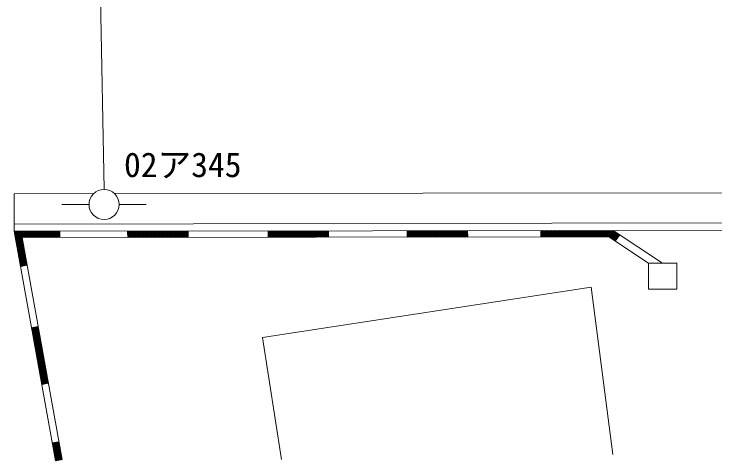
# Model space of a CAD drawing. Units: millimetres, scale not verified. Extents: x 0 to 420500, y 0 to 297000.
# Drawn here: x 89795 to 99173, y 30996 to 36968 of the extents above; entities that cross this region are included whole.
import ezdxf
from ezdxf.enums import TextEntityAlignment as Align

# ---------------------------------------------------------------- set-up
doc = ezdxf.new("R2010")
doc.units = ezdxf.units.MM
doc.header["$LTSCALE"] = 500
doc.linetypes.add('DASHED', pattern=[7.5, 6, -1.5])
doc.layers.add('0-E公園外(道路など)', color=7, linetype='Continuous', lineweight=13)
doc.styles.add('ＭＳ ゴシック', font='')
doc.styles.get('ＭＳ ゴシック').set_extended_font_data('MS Gothic')

msp = doc.modelspace()

# ---------------------------------------------------------------- linework, layer by layer
at = {"layer": '0-E公園外(道路など)', "linetype": 'DASHED'}
msp.add_line((90999.8, 34625.1), (90869.1, 41487.9), dxfattribs=at)
at = {"layer": '0-E公園外(道路など)'}
for p, q in [((89794.7, 34567.4), (90859.8, 34568.5)), ((89794.7, 34065.8), (89794.7, 34567.4)), ((91139.6, 34568.8), (122275.3, 34603)), ((90798.2, 34423.5), (90435.6, 34423.5)), ((91201.4, 34423.5), (91564.1, 34423.5)), ((89794.7, 34158.1), (122770.4, 34224.7)), ((89794.7, 34065.8), (122885.2, 34102.8)), ((90350, 30995.6), (89794.7, 34065.8)), ((89796.7, 34054.5), (89808, 34065.8)), ((89799.4, 34039.5), (89825.7, 34065.8)), ((89802.2, 34024.6), (89843.4, 34065.8)), ((89804.9, 34009.6), (89861.1, 34065.9)), ((89807.6, 33994.6), (89878.8, 34065.9)), ((89810.3, 33979.6), (89896.5, 34065.9)), ((89813, 33964.7), (89914.2, 34065.9)), ((89815.7, 33949.7), (89931.9, 34065.9)), ((89818.4, 33934.7), (89949.6, 34066)), ((89821.1, 33919.8), (89967.3, 34066)), ((89823.8, 33904.8), (89985, 34066)), ((89917.6, 33980.9), (90002.7, 34066)), ((89935.3, 33980.9), (90020.4, 34066)), ((89953, 33981), (90038.1, 34066.1)), ((89970.7, 33981), (90055.8, 34066.1)), ((89988.4, 33981), (90073.5, 34066.1)), ((90006.1, 33981), (90091.2, 34066.1)), ((90023.8, 33981), (90108.9, 34066.1)), ((90041.5, 33981.1), (90126.6, 34066.2)), ((90059.2, 33981.1), (90144.3, 34066.2)), ((90076.9, 33981.1), (90162, 34066.2)), ((90094.6, 33981.1), (90179.7, 34066.2)), ((90112.3, 33981.1), (90197.4, 34066.2)), ((90130, 33981.1), (90215.1, 34066.3)), ((90147.7, 33981.2), (90232.8, 34066.3)), ((90165.4, 33981.2), (90250.5, 34066.3)), ((90183.1, 33981.2), (90268.2, 34066.3)), ((90200.8, 33981.2), (90285.9, 34066.3)), ((90218.5, 33981.2), (90303.6, 34066.4)), ((90236.2, 33981.3), (90321.3, 34066.4)), ((90253.9, 33981.3), (90339, 34066.4)), ((90271.6, 33981.3), (90356.7, 34066.4)), ((90289.3, 33981.3), (90374.4, 34066.4)), ((90307, 33981.3), (90392.1, 34066.5)), ((90324.7, 33981.4), (90407.3, 34064)), ((90342.4, 33981.4), (90407.6, 34046.6)), ((90407.2, 34066.5), (90408.7, 33981.5)), ((91314.3, 34067.5), (91315.8, 33982.5)), ((91314.6, 34052.1), (91330, 34067.5)), ((91314.9, 34034.7), (91347.7, 34067.5)), ((91315.2, 34017.3), (91365.4, 34067.5)), ((91315.5, 34000), (91383.1, 34067.6)), ((91315.8, 33982.6), (91400.8, 34067.6)), ((91333.4, 33982.5), (91418.5, 34067.6)), ((91351.1, 33982.5), (91436.2, 34067.6)), ((91368.8, 33982.5), (91453.9, 34067.6)), ((91386.5, 33982.6), (91471.6, 34067.7)), ((91404.2, 33982.6), (91489.3, 34067.7)), ((91421.9, 33982.6), (91507, 34067.7)), ((91439.6, 33982.6), (91524.7, 34067.7)), ((91457.3, 33982.6), (91542.4, 34067.7)), ((91475, 33982.7), (91560.1, 34067.8)), ((91492.7, 33982.7), (91577.8, 34067.8)), ((91510.4, 33982.7), (91595.5, 34067.8)), ((91528.1, 33982.7), (91613.2, 34067.8)), ((91545.8, 33982.7), (91630.9, 34067.8)), ((91563.5, 33982.8), (91648.6, 34067.9)), ((91581.2, 33982.8), (91666.3, 34067.9)), ((91598.9, 33982.8), (91684, 34067.9)), ((91616.6, 33982.8), (91701.7, 34067.9)), ((91634.3, 33982.8), (91719.4, 34067.9)), ((91652, 33982.9), (91737.1, 34068)), ((91669.7, 33982.9), (91754.8, 34068)), ((91687.4, 33982.9), (91772.5, 34068)), ((91705.1, 33982.9), (91790.2, 34068)), ((91722.8, 33982.9), (91807.9, 34068)), ((91740.5, 33983), (91825.6, 34068.1)), ((91758.2, 33983), (91843.3, 34068.1)), ((91775.8, 33983), (91861, 34068.1)), ((91793.5, 33983), (91878.7, 34068.1)), ((91811.2, 33983), (91896.3, 34068.1)), ((91828.9, 33983.1), (91914, 34068.2)), ((91846.6, 33983.1), (91931.7, 34068.2)), ((91864.3, 33983.1), (91949.4, 34068.2)), ((91882, 33983.1), (91967.1, 34068.2)), ((91899.7, 33983.1), (91984.8, 34068.2)), ((91917.4, 33983.2), (92002.5, 34068.3)), ((91935.1, 33983.2), (92020.2, 34068.3)), ((91952.8, 33983.2), (92037.9, 34068.3)), ((91970.5, 33983.2), (92055.6, 34068.3)), ((91988.2, 33983.2), (92073.3, 34068.3)), ((92005.9, 33983.3), (92091, 34068.4)), ((92023.6, 33983.3), (92108.7, 34068.4)), ((92041.3, 33983.3), (92122.9, 34064.9)), ((92059, 33983.3), (92123.2, 34047.6)), ((92122.9, 34068.4), (92124.4, 33983.4)), ((93193.5, 34069.6), (93195, 33984.6)), ((93193.8, 34054.2), (93209.2, 34069.6)), ((93194.1, 34036.8), (93226.9, 34069.6)), ((93194.4, 34019.4), (93244.6, 34069.7)), ((93194.7, 34002.1), (93262.3, 34069.7)), ((93195, 33984.7), (93280, 34069.7)), ((93212.6, 33984.6), (93297.7, 34069.7)), ((93230.3, 33984.6), (93315.4, 34069.7)), ((93248, 33984.6), (93333.1, 34069.7)), ((93265.7, 33984.7), (93350.8, 34069.8)), ((93283.4, 33984.7), (93368.5, 34069.8)), ((93301.1, 33984.7), (93386.2, 34069.8)), ((93318.8, 33984.7), (93403.9, 34069.8)), ((93336.5, 33984.7), (93421.6, 34069.8)), ((93354.2, 33984.8), (93439.3, 34069.9)), ((93371.9, 33984.8), (93457, 34069.9)), ((93389.5, 33984.8), (93474.7, 34069.9)), ((93407.2, 33984.8), (93492.4, 34069.9)), ((93424.9, 33984.8), (93510.1, 34069.9)), ((93442.6, 33984.9), (93527.7, 34070)), ((93460.3, 33984.9), (93545.4, 34070)), ((93478, 33984.9), (93563.1, 34070)), ((93495.7, 33984.9), (93580.8, 34070)), ((93513.4, 33984.9), (93598.5, 34070)), ((93531.1, 33985), (93616.2, 34070.1)), ((93548.8, 33985), (93633.9, 34070.1)), ((93566.5, 33985), (93651.6, 34070.1)), ((93584.2, 33985), (93669.3, 34070.1)), ((93601.9, 33985), (93687, 34070.1)), ((93619.6, 33985.1), (93704.7, 34070.2)), ((93637.3, 33985.1), (93722.4, 34070.2)), ((93655, 33985.1), (93740.1, 34070.2)), ((93672.7, 33985.1), (93757.8, 34070.2)), ((93690.4, 33985.1), (93775.5, 34070.2)), ((93708.1, 33985.2), (93793.2, 34070.3)), ((93725.8, 33985.2), (93810.9, 34070.3)), ((93743.5, 33985.2), (93828.6, 34070.3)), ((93761.2, 33985.2), (93846.3, 34070.3)), ((93778.9, 33985.2), (93864, 34070.3)), ((93796.6, 33985.3), (93881.7, 34070.4)), ((93814.3, 33985.3), (93899.4, 34070.4)), ((93832, 33985.3), (93917.1, 34070.4)), ((93849.7, 33985.3), (93934.8, 34070.4)), ((93867.4, 33985.3), (93952.5, 34070.4)), ((93885.1, 33985.4), (93970.2, 34070.5)), ((93902.8, 33985.4), (93987.9, 34070.5)), ((93920.5, 33985.4), (94002.1, 34067)), ((93938.2, 33985.4), (94002.4, 34049.7)), ((94002, 34070.5), (94003.5, 33985.5)), ((95054.3, 34071.7), (95055.8, 33986.7)), ((95054.5, 34056.3), (95069.9, 34071.7)), ((95054.8, 34038.9), (95087.6, 34071.7)), ((95055.1, 34021.5), (95105.3, 34071.7)), ((95055.4, 34004.2), (95123, 34071.8)), ((95055.7, 33986.8), (95140.7, 34071.8)), ((95073.3, 33986.7), (95158.4, 34071.8)), ((95091, 33986.7), (95176.1, 34071.8)), ((95108.7, 33986.7), (95193.8, 34071.8)), ((95126.4, 33986.7), (95211.5, 34071.9)), ((95144.1, 33986.8), (95229.2, 34071.9)), ((95161.8, 33986.8), (95246.9, 34071.9)), ((95179.5, 33986.8), (95264.6, 34071.9)), ((95197.2, 33986.8), (95282.3, 34071.9)), ((95214.9, 33986.8), (95300, 34072)), ((95232.6, 33986.9), (95317.7, 34072)), ((95250.3, 33986.9), (95335.4, 34072)), ((95268, 33986.9), (95353.1, 34072)), ((95285.7, 33986.9), (95370.8, 34072)), ((95303.4, 33986.9), (95388.5, 34072.1)), ((95321.1, 33987), (95406.2, 34072.1)), ((95338.8, 33987), (95423.9, 34072.1)), ((95356.5, 33987), (95441.6, 34072.1)), ((95374.2, 33987), (95459.3, 34072.1)), ((95391.9, 33987), (95477, 34072.2)), ((95409.6, 33987.1), (95494.7, 34072.2)), ((95427.3, 33987.1), (95512.4, 34072.2)), ((95445, 33987.1), (95530.1, 34072.2)), ((95462.7, 33987.1), (95547.8, 34072.2)), ((95480.4, 33987.1), (95565.5, 34072.2)), ((95498.1, 33987.2), (95583.2, 34072.3)), ((95515.8, 33987.2), (95600.9, 34072.3)), ((95533.5, 33987.2), (95618.6, 34072.3)), ((95551.2, 33987.2), (95636.3, 34072.3)), ((95568.9, 33987.2), (95654, 34072.3)), ((95586.6, 33987.3), (95671.7, 34072.4)), ((95604.3, 33987.3), (95689.4, 34072.4)), ((95622, 33987.3), (95707.1, 34072.4)), ((95639.6, 33987.3), (95724.8, 34072.4)), ((95657.3, 33987.3), (95742.5, 34072.4)), ((95675, 33987.4), (95760.2, 34072.5)), ((95692.7, 33987.4), (95777.8, 34072.5)), ((95710.4, 33987.4), (95795.5, 34072.5)), ((95728.1, 33987.4), (95813.2, 34072.5)), ((95745.8, 33987.4), (95830.9, 34072.5)), ((95763.5, 33987.5), (95848.6, 34072.6)), ((95781.2, 33987.5), (95862.9, 34069.1)), ((95798.9, 33987.5), (95863.2, 34051.7)), ((95862.8, 34072.6), (95864.3, 33987.6)), ((96843.7, 34073.7), (96845.2, 33988.7)), ((96843.9, 34065.9), (96851.6, 34073.7)), ((96844.2, 34048.5), (96869.3, 34073.7)), ((96844.5, 34031.2), (96887, 34073.7)), ((96844.8, 34013.8), (96904.7, 34073.7)), ((96845.1, 33996.4), (96922.4, 34073.8)), ((96855, 33988.7), (96940.1, 34073.8)), ((96872.7, 33988.7), (96957.8, 34073.8)), ((96890.4, 33988.7), (96975.5, 34073.8)), ((96908.1, 33988.7), (96993.2, 34073.8)), ((96925.8, 33988.8), (97010.9, 34073.9)), ((96943.5, 33988.8), (97028.6, 34073.9)), ((96961.2, 33988.8), (97046.3, 34073.9)), ((96978.9, 33988.8), (97064, 34073.9)), ((96996.6, 33988.8), (97081.7, 34073.9)), ((97014.3, 33988.9), (97099.4, 34074)), ((97032, 33988.9), (97117.1, 34074)), ((97049.7, 33988.9), (97134.8, 34074)), ((97067.4, 33988.9), (97152.5, 34074)), ((97085.1, 33988.9), (97170.2, 34074)), ((97102.8, 33989), (97187.9, 34074.1)), ((97120.5, 33989), (97205.6, 34074.1)), ((97138.2, 33989), (97223.3, 34074.1)), ((97155.9, 33989), (97241, 34074.1)), ((97173.6, 33989), (97258.7, 34074.1)), ((97191.3, 33989.1), (97276.4, 34074.2)), ((97209, 33989.1), (97294.1, 34074.2)), ((97226.7, 33989.1), (97311.8, 34074.2)), ((97244.4, 33989.1), (97329.5, 34074.2)), ((97262.1, 33989.1), (97347.2, 34074.2)), ((97279.8, 33989.2), (97364.9, 34074.3)), ((97297.5, 33989.2), (97382.6, 34074.3)), ((97315.2, 33989.2), (97400.3, 34074.3)), ((97332.9, 33989.2), (97418, 34074.3)), ((97350.6, 33989.2), (97435.7, 34074.3)), ((97368.3, 33989.3), (97453.4, 34074.4)), ((97386, 33989.3), (97471.1, 34074.4)), ((97403.6, 33989.3), (97488.8, 34074.4)), ((97421.3, 33989.3), (97506.5, 34074.4)), ((97439, 33989.3), (97524.2, 34074.4)), ((97456.7, 33989.4), (97541.8, 34074.5)), ((97474.4, 33989.4), (97559.5, 34074.5)), ((97492.1, 33989.4), (97577.2, 34074.5)), ((97509.8, 33989.4), (97594.9, 34074.5)), ((97527.5, 33989.4), (97612.6, 34074.5)), ((97545.2, 33989.5), (97630.3, 34074.6)), ((97562.9, 33989.5), (97648, 34074.6)), ((97580.6, 33989.5), (97665.7, 34074.6)), ((97598.3, 33989.5), (97683.4, 34074.6)), ((97616, 33989.5), (97701.1, 34074.6)), ((97633.7, 33989.6), (97718.8, 34074.7)), ((97651.4, 33989.6), (97736.5, 34074.7)), ((97669.1, 33989.6), (97754.2, 34074.7)), ((97686.8, 33989.6), (97771.9, 34074.7)), ((97704.5, 33989.6), (97789.6, 34074.7)), ((97722.2, 33989.7), (97807.3, 34074.8)), ((97739.9, 33989.7), (97819.8, 34069.6)), ((97755.5, 33987.6), (97830.4, 34062.5)), ((97766.1, 33980.6), (97841.1, 34055.5)), ((97776.8, 33973.5), (97851.8, 34048.5)), ((97811.9, 34074.8), (98471.8, 33640.4)), ((89826.5, 33889.8), (89904, 33967.3)), ((89829.2, 33874.9), (89906.7, 33952.3)), ((89901.5, 33980.9), (97752.3, 33989.7)), ((90438.3, 31013.2), (89901.5, 33980.9)), ((90360, 33981.4), (90407.9, 34029.2)), ((90377.7, 33981.4), (90408.2, 34011.9)), ((90395.4, 33981.4), (90408.5, 33994.5)), ((92076.7, 33983.3), (92123.6, 34030.2)), ((92094.4, 33983.3), (92123.9, 34012.8)), ((92112.1, 33983.4), (92124.2, 33995.4)), ((93955.9, 33985.4), (94002.7, 34032.3)), ((93973.6, 33985.5), (94003, 34014.9)), ((93991.3, 33985.5), (94003.3, 33997.5)), ((95816.6, 33987.5), (95863.5, 34034.4)), ((95834.3, 33987.5), (95863.8, 34017)), ((95852, 33987.6), (95864.1, 33999.6)), ((97752.3, 33989.7), (98282.9, 33640.4)), ((97787.5, 33966.5), (97862.4, 34041.5)), ((97798.1, 33959.5), (97873.1, 34034.5)), ((97808.8, 33952.5), (97883.7, 34027.4)), ((97819.4, 33945.5), (97894.4, 34020.4)), ((97830.1, 33938.4), (97868.7, 33977)), ((97897.9, 34018.1), (97837.7, 33933.4)), ((89831.9, 33859.9), (89909.4, 33937.3)), ((89834.6, 33844.9), (89912.1, 33922.4)), ((89837.4, 33829.9), (89914.8, 33907.4)), ((89840.1, 33815), (89917.5, 33892.4)), ((89842.8, 33800), (89920.2, 33877.4)), ((89845.5, 33785), (89922.9, 33862.5)), ((89848.2, 33770.1), (89925.6, 33847.5)), ((89850.9, 33755.1), (89928.3, 33832.5)), ((89853.6, 33740.1), (89931, 33817.6)), ((89856.3, 33725.2), (89933.7, 33802.6)), ((89859, 33710.2), (89936.5, 33787.6)), ((89861.7, 33695.2), (89939.2, 33772.7)), ((89864.4, 33680.2), (89941.9, 33757.7)), ((89867.1, 33665.3), (89944.6, 33742.7)), ((89869.8, 33650.3), (89947.3, 33727.7)), ((89872.6, 33635.3), (89950, 33712.8)), ((89875.3, 33620.4), (89952.7, 33697.8)), ((89878, 33605.4), (89955.4, 33682.8)), ((89879.8, 33595), (89968.1, 33612.7)), ((89886.6, 33596.4), (89958.1, 33667.9)), ((89908.7, 33600.8), (89960.8, 33652.9)), ((89930.8, 33605.2), (89963.5, 33637.9)), ((89952.9, 33609.6), (89966.2, 33623)), ((93121.1, 32645), (97515.8, 33317.6)), ((97515.8, 33317.6), (97807.7, 31080.8)), ((90028.3, 32774.1), (90116.6, 32791.7)), ((90030.3, 32763.4), (90044.1, 32777.2)), ((90033, 32748.4), (90066.2, 32781.6)), ((90035.7, 32733.4), (90088.3, 32786)), ((90038.4, 32718.5), (90110.4, 32790.4)), ((90041.1, 32703.5), (90118.5, 32780.9)), ((90043.8, 32688.5), (90121.2, 32765.9)), ((90046.5, 32673.5), (90124, 32751)), ((90049.2, 32658.6), (90126.7, 32736)), ((90051.9, 32643.6), (90129.4, 32721)), ((90054.6, 32628.6), (90132.1, 32706.1)), ((90057.3, 32613.7), (90134.8, 32691.1)), ((90060.1, 32598.7), (90137.5, 32676.1)), ((90062.8, 32583.7), (90140.2, 32661.2)), ((90065.5, 32568.8), (90142.9, 32646.2)), ((93372.5, 31015.9), (93121.1, 32645)), ((90068.2, 32553.8), (90145.6, 32631.2)), ((90070.9, 32538.8), (90148.3, 32616.2)), ((90073.6, 32523.8), (90151, 32601.3)), ((90076.3, 32508.9), (90153.7, 32586.3)), ((90079, 32493.9), (90156.4, 32571.3)), ((90081.7, 32478.9), (90159.2, 32556.4)), ((90084.4, 32464), (90161.9, 32541.4)), ((90087.1, 32449), (90164.6, 32526.4)), ((90089.8, 32434), (90167.3, 32511.5)), ((90092.5, 32419.1), (90170, 32496.5)), ((90095.3, 32404.1), (90172.7, 32481.5)), ((90098, 32389.1), (90175.4, 32466.5)), ((90100.7, 32374.1), (90178.1, 32451.6)), ((90103.4, 32359.2), (90180.8, 32436.6)), ((90106.1, 32344.2), (90183.5, 32421.6)), ((90108.8, 32329.2), (90186.2, 32406.7)), ((90111.5, 32314.3), (90188.9, 32391.7)), ((90114.2, 32299.3), (90191.6, 32376.7)), ((90116.9, 32284.3), (90194.4, 32361.8)), ((90119.6, 32269.4), (90197.1, 32346.8)), ((90122.3, 32254.4), (90199.8, 32331.8)), ((90125, 32239.4), (90202.5, 32316.8)), ((90127.7, 32224.4), (90205.2, 32301.9)), ((90130.5, 32209.5), (90207.9, 32286.9)), ((90133.2, 32194.5), (90210.6, 32271.9)), ((90135.9, 32179.5), (90213.3, 32257)), ((90138.6, 32164.6), (90216, 32242)), ((90141.3, 32149.6), (90218.7, 32227)), ((90144, 32134.6), (90221.4, 32212.1)), ((90146.7, 32119.7), (90224.1, 32197.1)), ((90149.4, 32104.7), (90226.8, 32182.1)), ((90152.1, 32089.7), (90229.6, 32167.1)), ((90154.8, 32074.7), (90232.3, 32152.2)), ((90157.5, 32059.8), (90235, 32137.2)), ((90160.2, 32044.8), (90237.7, 32122.2)), ((90162.9, 32029.8), (90240.4, 32107.3)), ((90169.2, 32018.4), (90243.1, 32092.3)), ((90191.3, 32022.9), (90245.8, 32077.3)), ((90165.2, 32017.6), (90253.4, 32035.3)), ((90213.4, 32027.3), (90248.5, 32062.4)), ((90235.5, 32031.7), (90251.2, 32047.4)), ((90306.6, 31235.9), (90394.8, 31253.5)), ((90308.5, 31225.2), (90322.3, 31239)), ((90311.2, 31210.2), (90344.4, 31243.4)), ((90313.9, 31195.2), (90366.5, 31247.8)), ((90316.6, 31180.3), (90388.6, 31252.2)), ((90319.3, 31165.3), (90396.8, 31242.7)), ((90322, 31150.3), (90399.5, 31227.8)), ((90324.7, 31135.3), (90402.2, 31212.8)), ((90327.4, 31120.4), (90404.9, 31197.8)), ((90330.2, 31105.4), (90407.6, 31182.8)), ((90332.9, 31090.4), (90410.3, 31167.9)), ((90335.6, 31075.5), (90413, 31152.9)), ((90338.3, 31060.5), (90415.7, 31137.9)), ((90341, 31045.5), (90418.4, 31123)), ((90343.7, 31030.6), (90421.1, 31108)), ((90346.4, 31015.6), (90423.8, 31093)), ((90349.1, 31000.6), (90426.5, 31078.1)), ((90364.7, 30998.5), (90429.2, 31063.1)), ((90386.8, 31002.9), (90432, 31048.1)), ((90350, 30995.6), (90438.3, 31013.2)), ((90408.9, 31007.3), (90434.7, 31033.1)), ((90431, 31011.8), (90437.4, 31018.2))]:
    msp.add_line(p, q, dxfattribs=at)
msp.add_lwpolyline([(98282.9, 33640.4), (98660.6, 33640.4), (98660.6, 33290.5), (98282.9, 33290.5)], close=True, dxfattribs=at)
msp.add_circle((90999.8, 34423.5), 201.6, dxfattribs=at)

# ---------------------------------------------------------------- texts
at = {"layer": '0-E公園外(道路など)', "style": 'ＭＳ ゴシック'}
msp.add_text('02ア345', height=329.9, dxfattribs=at).set_placement((92052.3, 34954.1), align=Align.MIDDLE_CENTER)

doc.saveas('drawing.dxf')
